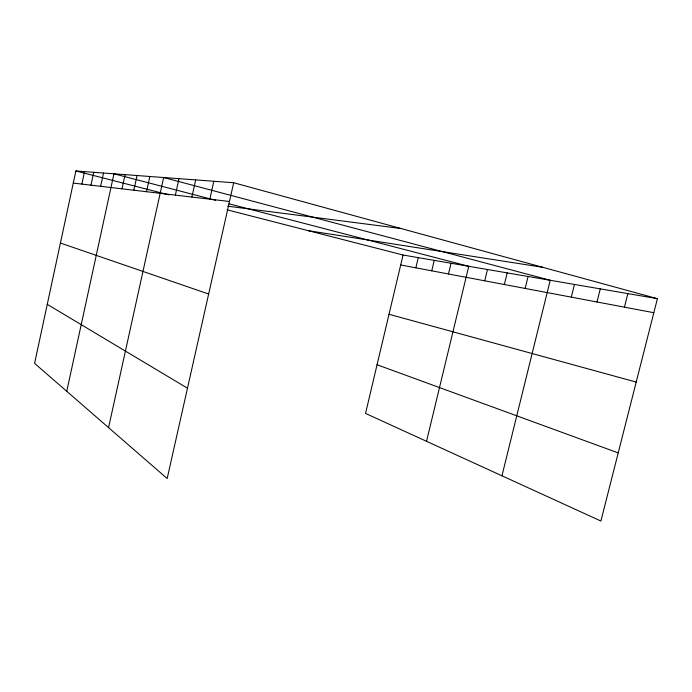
<?xml version="1.0" encoding="UTF-8"?>
<svg xmlns="http://www.w3.org/2000/svg" width="692" height="692" viewBox="0 0 692 692"><rect width="100%" height="100%" fill="white"/><g stroke="black" fill="none" stroke-linecap="round" stroke-linejoin="round"><path stroke-width="1.04" d="M233.68 182.74L75.878 170.967L34.6 363.378L167.17 478.527L233.68 182.74L657.4 298.676L600.898 521.033L365.532 413.418L403.055 255.019L657.4 298.676M81.855 184.098L84.536 171.616M90.955 185.171L93.731 172.299M100.643 186.304L103.515 173.035M66.752 391.309L113.946 173.813L215.636 200.317M122.008 188.821L125.096 174.644M133.824 190.214L137.033 175.534M146.514 191.71L149.853 176.486M108.558 427.621L163.649 177.515L550.218 280.277L501.951 475.793M175.37 195.109L179.003 178.666M191.866 197.056L195.68 179.903M209.832 199.166L213.837 181.261M415.84 267.83L418.262 257.632M431.747 270.823L434.247 260.374M448.485 273.98L451.054 263.263M426.531 441.306L468.769 266.299L228.948 203.785M484.711 280.814L487.453 269.508M504.356 284.516L507.193 272.89M525.15 288.434L528.082 276.48M571.298 297.136L574.455 284.438M597.006 301.989L600.284 288.867M624.452 307.161L627.869 293.607M73.274 183.086L229.467 201.484M227.755 206.19L401.126 228.55M308.45 230.713L542.675 267.285M400.694 264.975L653.836 312.697M75.878 170.967L169.064 194.91M227.054 209.806L403.055 255.019M389.016 314.272L636.207 382.079M60.412 243.048L208.664 294.022M377.062 364.745L618.207 452.905M47.264 304.35L187.48 388.203"/></g></svg>
